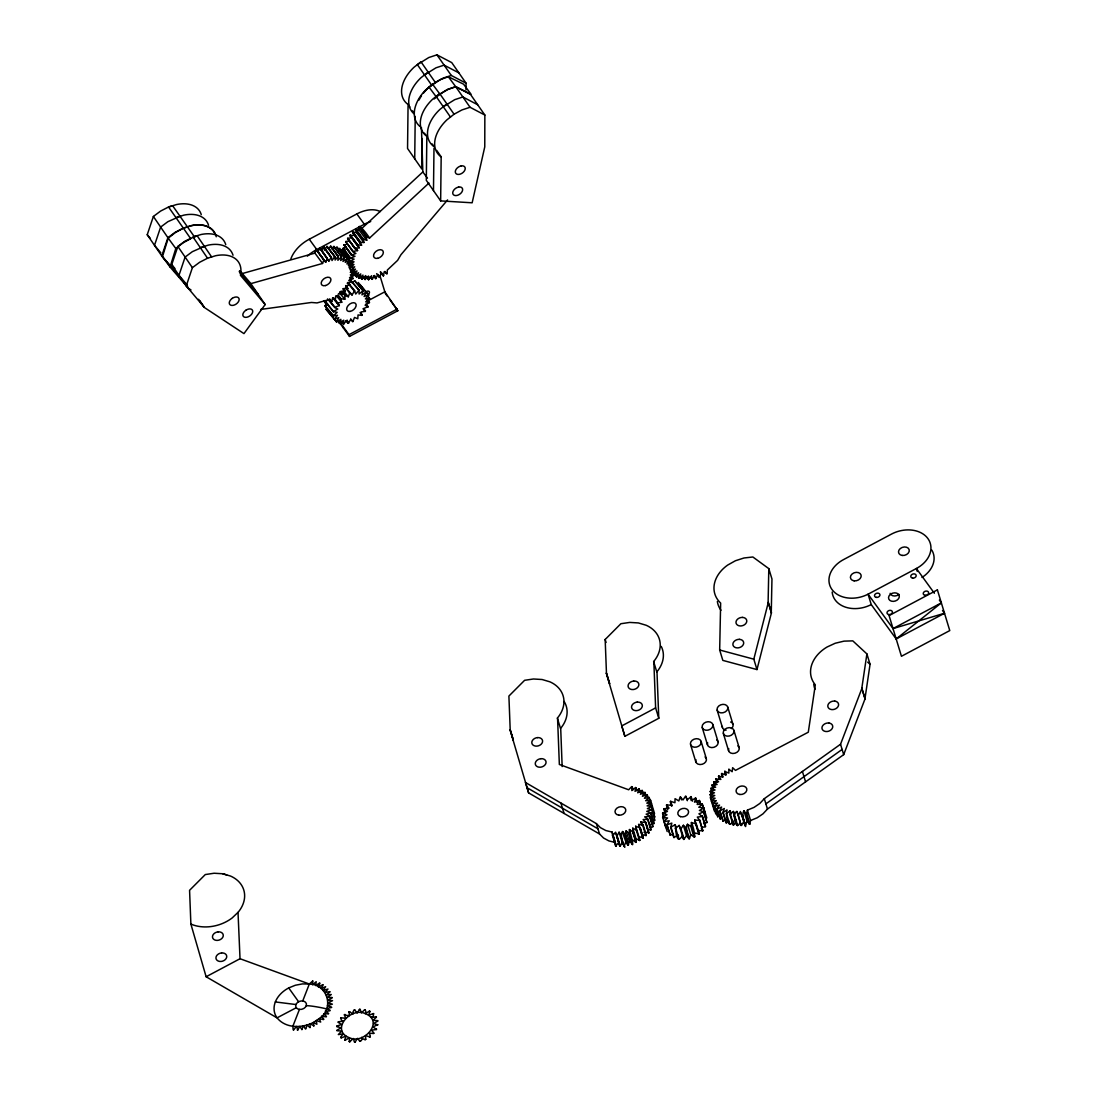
<?xml version="1.0" encoding="UTF-8"?>
<svg xmlns="http://www.w3.org/2000/svg" width="1097" height="1097" viewBox="0 0 1097 1097"><rect width="100%" height="100%" fill="white"/><g stroke="black" fill="none" stroke-linecap="round" stroke-linejoin="round"><path stroke-width="1.5" d="M466.033 89.94L466.074 83.207L451.745 62.611L436.949 54.85L428.817 57.524L417.367 64.627L431.697 85.209M436.428 97.071L429.037 87.129L440.254 79.656L448.33 76.735L455.708 86.69L470.517 94.452L484.847 115.048L484.764 146.861L472.149 202.794L440.651 200.902L426.308 180.319L426.843 136.261M349.326 1041.588L350.108 1041.423L349.326 1041.601L349.353 1037.721C329.936 1030.261 350.683 1006.484 365.287 1013.642C384.718 1021.088 363.971 1044.879 349.353 1037.721L345.226 1040.244M365.26 1009.693C363.203 1009.679 367.44 1010.282 365.287 1013.642L369.511 1011.091M675.245 828.605L679.153 825.41L680.784 829.071L683.349 825.287L686.503 835.667L683.842 839.479L682.307 835.804C675.999 846.349 675.725 828.4 675.217 824.656L670.774 827.22L671.844 823.093L666.976 824.779L669.225 820.817L664.288 821.53M678.344 838.917L678.385 835.05L673.764 837.532L670.555 827.083M692.536 801.167L691.124 796.628L691.151 800.577L695.69 798.054L697.198 802.716M414.721 158.777L415.228 116.405M422.249 138.565L421.879 169.075L407.549 148.479L408.07 104.421L409.867 106.999M433.48 190.617L433.987 148.246M440.651 200.902L441.172 156.844L436.702 150.412M768.106 602.637L768.805 568.63L752.857 556.988L743.999 557.989L735.415 560.745L727.668 565.078A34.556 26.04 -16.9 0 0 720.647 603.062L719.673 650L722.827 660.394L756.971 669.568L771.438 612.88L768.284 602.486L771.438 612.88M771.26 613.031L771.959 579.01L768.805 568.63M338.082 294.983L341.071 298.754L344.815 299.248L344.993 295.477L348.325 296.766L349.82 292.584L352.041 294.997L354.509 290.87L355.716 294.065L358.993 290.239L359.103 293.996L362.942 290.732L354.674 280.777L352.11 282.957M309.985 1027.628L310.136 1023.775L313.797 1025.818M629.459 829.524C637.275 857.936 628.389 839.548 629.459 829.524L632.955 831.992L632.777 828.18L636.479 830.1L635.67 826.247L639.839 827.865L638.564 824.313L643.089 825.218L640.854 821.927L645.585 822.558L643.13 819.528L648.012 819.363L644.638 816.854L649.52 816.497L652.907 826.644L649.698 816.072L646.133 814.166L651.001 813.069L646.764 811.369L651.728 809.833L647.395 808.585L651.865 806.432L647.107 805.87L651.522 803.292L646.819 803.155L650.699 800.344L645.626 800.714L649.342 797.574L644.433 798.259L647.285 794.777L642.417 796.244L645.036 792.473L640.415 794.228L642.293 790.457L637.714 792.774L639.181 788.784L640.113 792.116M206.126 976.755L240.024 958.723L309.327 984.023C327.674 984.215 334.53 1008.609 319.241 1018.564L320.681 1022.047L316.347 1020.498L316.855 1024.283L313.454 1022.431C302.032 1028.314 285.714 1028.616 277.047 1017.851L206.126 976.755L190.878 924.058A34.556 26.04 -16.9 0 0 232.153 917.956L238.227 912.156A34.556 26.04 -16.9 0 0 230.548 876.064L222.76 873.761L214.134 873.239L205.29 874.556L189.575 890.311L190.878 924.058M632.777 828.18L635.931 838.574L639.647 840.494L638.824 836.641L643.308 837.93L640.154 827.536M348.517 323.19L347.132 320.132L343.526 323.958L343.745 320.187L339.563 323.464L340.879 319.35L336.395 321.874L338.74 317.677L334.228 319.296L337.465 315.292L333.269 315.936L324.89 305.898L327.564 303.43M328.812 299.659L334.914 307.201L339.357 305.583L337.369 302.991L341.757 302.251L340.742 299.152L337.643 295.408M358.253 282.464L368.647 295.189L365.383 298.905L369.675 298.562L365.712 301.853L369.497 302.443L365.068 305.158L368.098 306.653L366 304.088M368.098 306.653L363.491 308.6L365.328 311.356L361.091 311.932L361.873 315.374L358.033 314.949L357.787 318.788L354.523 317.417L352.85 321.64L350.683 319.145M368.688 295.093L360.2 284.891M711.761 791.499L710.856 788.194L715.642 787.207L712.076 784.999L717.109 784.506L713.736 781.955L718.59 781.818L715.902 778.993L720.852 779.418L718.494 776.278L723.101 777.019L721.881 773.467M716.889 808.75L720.4 819.267L716.889 808.612L719.563 805.075L714.586 806.501L717.534 803.073L712.68 803.909L716.314 800.632L711.404 801.167L715.093 798.205L710.39 797.766M749.827 824.121L747.057 821.2L743.903 810.806C739.364 817.855 752.158 841.193 740.832 812.987M297.205 1029.918L297.89 1029.795L296.313 1026.408L293.735 1029.973M301.949 1029.507L299.783 1026.463L297.808 1030.001M305.405 1028.917L303.293 1025.791L301.881 1029.63M312.768 981.212L312.508 984.804L316.183 981.705L315.703 985.586L319.515 983.035M323.08 984.941L321.092 988.479L325.631 986.697L323.094 990.495L327.962 989.041L325.11 992.511L329.731 991.619M323.848 1019.346L321.531 1016.179L326.152 1016.837M328.689 1013.546L325.315 1011.105C342.538 1011.132 308.792 1004.838 306.228 1005.839M331.678 1007.252L327.441 1005.634L332.377 1004.166L328.072 1002.836L332.542 1000.683L327.784 1000.121L332.172 997.886M615.678 845.924L618.79 842.537L620.134 846.226L622.26 842.592L619.106 832.212L617.062 835.804L620.285 846.13M717.246 808.887L721.607 807.077L719.92 810.889L724.308 808.503L723.06 812.534L727.023 809.929C725.419 813.919 727.572 831.101 733.386 821.063L733.372 825.067L736.594 821.831L735.237 817.375M722.8 821.077L726.036 819.678M733.111 824.917L729.944 814.536L730.232 810.683L726.283 813.727M510.201 729.807L513.355 740.201L510.201 729.807L508.898 696.06L524.613 680.305L533.457 678.988L542.083 679.509L549.871 681.813A34.556 26.04 -16.9 0 1 557.55 717.891L559.347 764.472L628.65 789.771L631.721 786.576L631.831 790.553L635.67 787.454L636.767 790.622M335.079 256.767L326.988 246.4L335.065 256.835L335.106 260.044L338.109 256.506L337.89 260.277L341.565 256.712L340.673 260.496L344.664 257.48L342.963 261.443L347.31 258.577L339.713 248.292M338.466 293.571L342.058 294.435L341.208 291.267L345.253 291.267L343.43 288.634L347.516 288.497M351.493 262.018L346.885 263.966L349.6 260.112L345.253 262.375L347.324 258.631M345.843 285.755L347.612 288.456L345.665 285.988L350.025 284.918L347.214 283.191L351.835 281.806L348.777 280.407L353.165 278.652L351.246 275.813M353.152 278.391L349.559 277.651L354.029 275.525L350.341 274.894L354.386 272.509M861.817 688.244L864.985 698.638L861.817 688.244L866.904 653.922L852.794 640.867L844.004 641.142L835.228 643.24L827.097 646.997A34.556 26.04 -16.9 0 0 815.318 684.83L808.297 732.206L735.484 770.382L732.645 767.694L732.165 771.74L728.915 769.299M864.985 698.638L870.058 664.302L866.904 653.922M337.026 1026.6L337.122 1025.956M377.629 1024.749L373.035 1026.874C379.343 1031.509 374.612 1028.41 376.614 1029.096M381.742 273.098L383.539 275.676L384.197 271.727L387.145 273.729L387.323 270.054L397.608 260.373L400.954 254.71L447.59 199.915M344.088 245.248L347.105 243.918M348.723 240.929L345.706 241.546L353.193 251.432L357.581 250.582L354.866 248.484L359.254 247.757L357.444 244.988L361.571 245.138L352.672 232.057L356.511 232.578L363.902 242.519L359.898 242.218L352.603 232.125L360.214 241.93M356.511 232.578L355.894 229.136L359.336 230.343L366.727 240.298L363.299 239.091L355.908 229.136M383.539 275.676L381.07 273.414L379.466 277.404L377.862 274.428L375.818 278.583L374.653 275.457L372.157 279.351L371.568 275.745L368.578 279.68L368.482 276.033L364.999 279.529L365.74 275.58L362.092 279.049L362.984 275.114L358.98 278.09L360.776 273.948L356.415 276.732L358.554 272.769L354.166 274.949L357.005 270.959L352.384 272.851L355.469 269.149L351.095 270.479L354.715 266.818L350.217 267.778L353.947 264.487L349.737 264.706L354.029 261.813L349.902 261.758L354.098 259.125L350.437 258.234L355.003 256.273L351.479 255.203L344.06 245.056M363.902 242.519L363.285 239.091M862.009 688.107L840.535 744.246L764.307 798.671L759.796 803.484L754.037 807.378L747.414 810.121L746.522 813.919L743.903 810.806M747.414 810.121L750.567 820.515L749.799 824.19L746.673 813.659M306.022 1028.739L306.803 1025.133L309.985 1027.436M629.253 833.446L626.126 830.868L625.317 834.556C632.434 855.687 624.303 840.467 622.616 831.54C617.734 835.873 629.801 856.387 622.26 842.592M628.279 845.101L629.294 841.262L626.126 830.868M635.862 787.646L635.026 791.335L639.098 788.757M756.971 669.568L753.817 659.174L768.284 602.486M250.623 283.698L322.545 263.458L314.935 253.119L316.224 249.266L325.727 262.265L327.29 258.385L319.913 247.867L328.922 261.059L331.267 257.205L332.021 260.551L334.599 256.739L326.865 246.592M322.545 263.458L324.04 259.591M354.125 1010.104C355.935 1010.145 352.233 1009.761 352.973 1014.012L349.381 1011.681L349.079 1015.795L344.431 1014.931L344.897 1014.368M360.447 1041.341C358.76 1040.916 363.505 1040.875 361.681 1037.351C364.177 1041.067 366.343 1038.571 365.15 1039.668M686.503 835.667C694.291 846.102 683.102 827.426 687.545 824.3L691.014 826.617C696.417 848.324 695.265 830.895 691.439 822.517L695.937 823.888L694.771 820.049L699.653 820.446L697.308 817.087L702.258 816.497L705.412 826.891L702.121 827.289M689.547 838.588L690.699 834.68L687.545 824.3M184.323 282.944L188.327 288.086L170.049 267.037L162.452 256.698L168.211 238.172L175.301 232.605L183.103 228.327L191.111 225.653A34.556 21.679 -34.4 0 1 214.71 233.222M170.049 267.037L175.808 248.512L182.897 242.944L190.713 238.68L168.54 207.004L160.601 211.077L153.374 216.466L147.231 234.731L161.766 255.958L169.144 264.72M340.893 1037.447C343.238 1037.049 337.739 1039.695 343.361 1033.868L338.315 1034.567L341.702 1031.029L336.889 1030.727M340.619 1018.139C341.99 1016.809 339.535 1020.32 343.196 1021.211L338.26 1021.801M359.624 1009.254L357.169 1013.025L354.715 1009.967M354.454 1041.835L355.277 1041.821M365.328 1009.994L364.561 1009.857M373.762 1013.916C372.171 1013.093 375.256 1016.137 371.293 1017.495L376.23 1016.768M370.292 1036.747C369.003 1037.721 371.389 1035.472 368.907 1033.113L373.679 1033.539M664.11 808.75L667.483 811.423L662.533 813.234L666.976 814.769L662.588 817.471L667.566 817.978L664.042 821.146L667.195 831.54M667.84 809.627L666.496 804.992L671.611 805.184L670.555 801.317L674.943 802.73L675.039 798.671L678.837 800.947L680.167 796.902L683.033 799.96L685.488 796.203L687.229 799.836L691.124 796.628M702.341 804.101L697.157 804.43L699.406 800.467L694.538 802.154L695.855 798.259M703.767 807.927L698.816 807.269L702.327 804.115L705.357 814.125M699.31 834.077L694.593 832.897M327.55 298.891L334.791 307.613L337.78 309.025L333.433 311.562L337.136 312.33L333.2 315.909M161.766 255.958L167.91 237.692L175.136 232.317L183.062 228.245L191.152 225.749A34.556 21.748 -36.3 0 1 216.232 236.787M198.516 299.262L204.179 307.201L186.243 285.947L171.708 264.706L177.851 246.441L185.091 241.066L196.24 235.855L197.117 235.718L211.652 256.959M186.243 285.947L192.386 267.668L199.613 262.293L207.539 258.22L215.629 255.724A34.556 21.679 -34.4 0 1 240.408 275.237L265.172 304.555L243.959 333.611L203.96 307.229M344.691 1040.134L345.98 1036.158L341.236 1037.844M369.991 1011.311L368.674 1015.205L373.542 1013.518M363.052 290.691L361.969 294.832L366.206 292.282M745.686 825.04L747.057 821.2M624.371 845.773L625.77 841.934M633.175 831.745L636.191 842.331L635.931 838.574M721.895 773.481L725.981 775.058L724.843 771.41L728.861 773.111L728.902 769.285M715.806 814.043L710.074 794.585L714.449 792.788L710.17 791.431L715.038 789.991L710.842 788.524M750.567 820.515L757.191 817.772L762.95 813.864L767.461 809.065L843.689 754.64L865.176 698.501M299.426 1009.418A5.512 4.155 -16.9 0 1 297.452 1002.507A5.512 4.155 -16.9 0 1 306.365 1003.632A5.512 4.155 -16.9 0 1 299.426 1009.418L292.83 1026.339L293.201 1029.918M302.731 1000.958L309.327 984.023L312.796 980.883M329.991 991.976L326.303 994.965L331.28 994.499L327.496 997.406L332.062 997.475M643.281 838.067L641.731 834.707L646.325 835.407L643.171 824.999M644.008 832.308L648.944 832.568M651.604 809.6L654.827 820.035M717.712 816.621L714.805 806.583M325.727 262.265L318.13 251.912L319.693 248.045M319.967 983.214L318.391 987.039L322.806 984.667M354.07 275.457L352.11 272.591M359.336 230.343C355.894 218.728 369.182 237.048 369.538 238.076L428.982 183.048M345.706 241.546L352.973 251.885L355.908 253.421L351.479 255.19M366.727 240.298L366.316 236.609L369.538 238.076M741.065 825.479L740.064 821.859C736.581 833.583 731.562 813.042 736.91 811.465L741.065 825.479L738.391 815.098L740.393 811.506L745.274 825.177M741.613 825.438L743.547 821.886M355.195 1041.972L357.485 1038.338L359.926 1041.396M345.39 1040.121L344.746 1039.819M349.326 1041.355L350.094 1041.506M369.908 1011.544L369.25 1011.242M377.848 1021.074L373.542 1023.528L377.889 1024.831M665.824 827.618L662.684 817.224M691.439 822.517L691.137 826.631M703.643 823.682L707.003 822.393L703.753 811.766L699.406 810.477L703.698 808.023M325.233 249.005L326.988 246.4M347.749 288.346L345.925 285.494M612.51 835.53L615.691 846.061L615.321 842.482L608.931 840.919L603.556 838.026L599.538 833.994L528.603 792.884L525.449 782.49L596.37 823.6L600.402 827.632L605.777 830.525L612.153 832.088L612.579 835.722L615.636 832.143L619.75 846.185M346.131 246.935L343.004 248.498L350.478 258.535M714.435 811.163L710.403 797.766L714.764 795.49L710.074 794.585M648.889 832.842L645.804 822.256M328.483 248.539L330.855 246.153L338.493 256.561M350.409 263.335L348.517 265.556L352.713 263.966M325.233 301.524L333.419 311.946M369.346 302.703L367.262 300.221M729.999 814.605L733.427 811.437L734.332 814.399M424.539 74.911L435.989 67.808L444.12 65.148L458.916 72.909M443.298 106.752L454.748 99.649L462.879 96.975L477.675 104.75M331.431 248.758L334.078 246.414L341.716 256.863M606.463 673.243L609.617 683.623L606.463 673.243L605.174 639.482L620.875 623.727L629.733 622.424L638.344 622.931L646.147 625.249A34.556 26.04 -16.9 0 1 653.826 661.326L655.622 707.894L658.776 718.288L624.879 736.32L621.725 725.926L655.622 707.894M349.381 267.695L351.726 265.405M562.158 766.57L560.704 728.285A34.556 26.04 -16.9 0 0 564.132 701.463M658.776 718.288L656.98 671.721A34.556 26.04 -16.9 0 0 661.244 646.394M364.766 1009.665L361.366 1012.888L360.118 1009.309M349.888 1041.697L353.289 1038.461L354.537 1042.054M345.336 249.91L342.47 251.775M362.161 228.121L422.839 171.955L421.44 127.513M702.272 816.497L698.899 813.823L703.821 811.849M706.852 822.627L703.671 812.246M376.463 1017.166L372.953 1020.333L377.752 1020.635M434.179 98.977L439.924 94.123L447.645 89.597L455.708 86.69L470.956 94.109L463.565 84.167L448.33 76.735M632.407 843.84L629.294 841.262M917.298 571.468L916.393 568.493A27.535 20.747 -16.9 0 0 927.897 538.545A27.535 20.747 -16.9 0 0 891.45 534.102L843.881 559.415A27.535 20.747 -16.9 0 0 831.814 589.281A27.535 20.747 -16.9 0 0 868.07 594.19L871.237 604.584L896.18 638.961L941.349 602.884L939.361 600.128M428.118 72.087L421.056 77.654A34.556 22.488 -34.8 0 0 413.884 113.69M466.074 83.207L451.278 75.446L443.147 78.106L435.29 82.385L428.228 87.952A34.556 22.488 -34.8 0 0 423.291 93.341M446.89 103.913L439.828 109.494A34.556 22.488 -34.8 0 0 433.822 146.463M484.847 115.048L470.051 107.273L461.919 109.947L454.062 114.211L446.986 119.792A34.556 22.488 -34.8 0 0 440.994 156.761L441.172 156.844M765.884 803.868L842.112 749.443M353.028 270.465L350.3 272.358L354.441 272.097M722.786 812.315L725.995 822.846L728.915 821.173M350.629 280.325L359.363 290.294M686.311 828.276L683.349 825.287M694.771 820.049L697.925 830.443L702.697 830.882L699.9 820.062M328.085 299.879L325.247 301.51L333.515 311.466M336.82 1030.275L341.112 1027.834L336.834 1026.573M738.391 815.098L736.91 811.465M745.535 825.15L742.038 814.756M290.883 258.81A27.535 17.511 -36 0 1 309.272 239.242L356.84 213.942A27.535 17.511 -36 0 1 380.22 211.556M307.393 256.15A27.535 17.511 -36 0 1 316.759 249.554L364.327 224.254A27.535 17.511 -36 0 1 370.704 221.553M366.727 301.428L384.841 291.802L397.841 310.725L349.518 336.422L340.166 323.519M349.518 336.422L348.997 334.681L397.32 308.984M934.37 593.258L916.393 568.493L868.07 594.19L893.027 628.581L941.349 602.884M896.18 638.961L944.503 613.264L942.515 610.522M621.135 835.448L619.106 832.212M296.272 1007.718L277.047 1017.851A27.535 20.747 -16.9 0 1 288.717 987.931L295.354 985.243L302.388 983.913L309.327 984.023M648.738 832.938L645.722 822.448M331.445 1007.553L326.824 1008.417M179.908 216.356L167.868 221.69L160.642 227.079L154.499 245.344L160.834 252.845M204.385 246.345L192.345 251.679L185.119 257.055L178.976 275.32L187.422 285.33M337.067 247.195L344.362 257.411M324.41 250.212L323.656 246.852L331.184 257.219M342.058 294.435L340.166 291.843M348.956 1012.174L349.737 1011.9L348.928 1012.01M364.944 1039.531L365.726 1039.27M355.113 248.169L347.639 238.268L351.863 237.802L359.254 247.757M368.565 294.86L364.108 296.505L366.316 292.268M354.688 280.763L363.34 290.856M673.421 834.049L670.24 835.174M702.711 830.868L699.543 820.487M336.834 1026.052L341.62 1024.475L338.041 1022.267M175.794 217.617L183.885 215.135A34.556 21.679 -34.4 0 1 208.54 225.269M200.285 247.607L208.375 245.111A34.556 21.679 -34.4 0 1 233.017 255.244M733.427 811.437L734.291 815.112M893.027 628.581L944.503 613.264M651.604 806.885L654.772 817.279L649.054 797.368L652.221 807.762M647.806 829.949L651.165 829.689L647.984 819.212M328.373 1013.875L323.807 1013.793L326.481 1016.508M314.935 253.119L241.395 273.811L239.187 271.316M651.522 821.324L654.717 820.419M349.299 259.975L341.688 249.636L349.586 260.181M354.057 1010.337L354.866 1010.145M359.789 1041.218L360.598 1041.026M650.782 824.286L654.155 823.394L650.932 812.863M193.895 237.459L194.772 237.322L172.64 205.742L168.54 207.004L176.631 204.522A34.556 21.679 -34.4 0 1 201.272 214.655M350.258 269.835L352.973 269.382M260.633 309.45L311.452 302.47L317.019 302.923L329.594 299.508L331.87 301.634L332.652 297.698L335.421 299.522L335.723 295.875L338.726 297.122M664.124 808.75L669.06 808.146L666.482 805.184M376.394 1029.562L371.444 1030.152L374.036 1033.127M644.775 792.445L645.859 795.421M726.502 813.809L729.848 824.162M734.112 815.14L737.349 825.52L736.731 823.011M745.357 825.191L742.203 814.797M642.047 790.43L643.226 793.789M650.603 813.33L653.757 823.724M622.616 831.54L625.317 834.556L628.471 844.937M642.911 838.259L639.016 825.794M649.424 827.124L652.674 826.891M359.377 1009.542L360.186 1009.528M354.194 235.197L349.82 235.43L357.293 245.467M699.296 800.453L700.188 803.429M340.975 1017.81L345.747 1018.249L344.335 1014.711M737.184 825.52L733.852 815.002M647.203 794.763L648.341 798.081M624.865 834.735L628.197 845.129M628.019 845.129L624.783 834.707M275.347 1001.945L295.929 1004.537M222.76 873.761L226.709 874.94M323.437 1019.607L319.241 1018.564L313.454 1022.431L313.852 1026.01M719.673 650L753.817 659.174M369.84 1036.994L365.575 1035.568L365.699 1039.421M746.111 813.96L749.251 824.341M644.954 792.445L646.037 795.695M654.552 813.617L650.507 800.207M631.927 843.922L628.773 833.542M527.026 787.687L597.947 828.797M188.122 288.113L191.001 289.951M706.797 817.964L703.616 807.57M370.224 1036.432L369.497 1036.761M331.678 301.579L329.744 298.946M690.699 834.68L694.168 836.997M620.655 835.434L623.809 845.828M616.583 835.791L620.134 846.226M632.612 839.918L635.835 842.4M349.847 235.485L351.863 237.802M867.7 662.135L870.058 664.302M363.491 308.6L365.562 310.945M701.326 828.468L703.054 830.456M162.452 256.698L175.355 271.549M239.845 270.671L250.651 283.328L265.172 304.555M239.544 272.44L257.905 293.941M147.231 234.731L150.399 238.474M171.708 264.706L174.876 268.463M174.423 270.973L179.702 277.226L177.673 274.593M367.495 295.751L369.566 298.247M367.358 299.755L369.428 302.251M350.615 280.338L358.884 290.294M348.64 283.396L354.852 290.87M348.119 283.533L354.331 291.007M365.767 304.568L367.838 307.064M345.843 287.537L352.041 294.997M345.432 287.825L349.573 292.803M363.162 308.915L365.219 311.411M344.184 291.788L348.325 296.766M360.035 312.549L362.106 315.045M342.333 291.5L345.432 295.23M341.839 291.843L344.938 295.587M339.645 293.022L344.815 299.248M336.587 296.025L341.757 302.251M333.488 297.794L337.629 302.772M333.159 298.11L339.357 305.583M333.145 298.261L337.286 303.252M346.46 320.694L348.531 323.176L350.807 319.186L352.754 321.627M345.939 320.831L347.996 323.313M341.894 321.394L343.964 323.889M341.414 321.407L343.484 323.889M337.849 320.955L339.905 323.45M324.973 305.556L333.241 315.525M337.437 320.845L339.508 323.327M325.932 309.039L336.642 321.901M326.111 309.368L336.34 321.654M439.924 94.123L432.533 84.167L425.663 89.981A34.556 22.859 -36.6 0 0 420.014 126.512M422.839 171.955L427.46 178.167M359.24 226.572L366.631 236.513M358.774 226.887L366.165 236.829M355.497 229.52L362.888 239.461M384.91 271.398L386.761 273.88M352.905 231.961L360.296 241.902M352.521 232.262L361.571 245.138M380.7 272.001L383.47 275.731L380.467 272.097M380.33 272.083L383.168 275.827M357.732 244.96L350.217 234.991L357.54 244.946M378.054 274.689L379.891 277.171M376.628 273.647L379.397 277.376M355.73 248.1L357.581 250.582M354.88 248.416L347.584 238.323L354.893 248.566M373.981 276.101L375.818 278.583M373.789 276.033L375.75 278.583M370.608 276.691L372.459 279.187M370.114 276.787L371.965 279.282M344.293 244.809L351.671 254.751M344.211 244.85L351.479 254.943M366.823 277.184L368.825 279.584M366.521 277.088L368.578 279.68M343.183 248.155L350.56 258.097M363.573 276.993L365.424 279.488M363.121 276.979L364.972 279.461M342.593 251.378L349.984 261.333M360.337 276.513L362.188 278.995L360.159 276.567M359.939 276.389L361.941 279.063M347.996 262.005L349.847 264.487M357.43 275.566L359.281 278.062M357.046 275.429L358.897 277.911M348.38 264.925L350.231 267.421M356.648 276.732L354.496 274.017L356.47 276.746M349.216 267.682L351.067 270.164M352.59 272.509L354.441 274.99M350.546 270.095L354.153 274.744M336.848 247.044L344.677 257.562M333.707 246.441L341.318 256.78M338.26 256.451L330.499 246.167L338.027 256.561M349.888 279.049L351.835 281.806M323.656 246.852L331.486 257.411M330.965 257.384L323.354 247.031L321.325 250.719L320.187 247.895M348.119 282.313L350.025 284.905M347.831 282.752L349.737 285.33M322.271 252.008L328.922 261.059M345.624 285.919L347.612 288.456M315.963 249.485L323.56 259.838M343.361 288.593L345.253 291.185M342.977 288.991L344.869 291.569M340.468 291.487L342.278 294.284L340.235 291.816M168.211 238.172L175.808 248.512M185.475 284.205L188.327 288.086M356.84 213.942L364.327 224.254M387.282 296.176L385.362 293.53L380.111 276.211M390.162 300.139L397.841 310.725M309.272 239.242L316.759 249.554M324.232 300.564L327.112 304.527M339.645 321.791L348.997 334.681M323.807 300.976L326.687 304.939M288.717 987.931L298.603 1001.739M436.949 54.85L451.278 75.446M470.051 107.273L455.708 86.69L447.59 89.351L436.14 96.454L450.469 117.05M435.29 82.385L420.96 61.789L413.884 67.37A34.556 22.488 -34.8 0 0 407.892 104.325M454.062 114.211L439.719 93.629L432.657 99.196A34.556 22.488 -34.8 0 0 426.651 136.165M412.554 110.852L414.351 113.43M432.218 143.981L434.014 146.559M207.539 258.22L193.017 236.993L201.108 234.497A34.556 21.679 -34.4 0 1 225.749 244.631M177.851 246.441L192.386 267.668M153.374 216.466L167.91 237.692M199.64 300.564L204.179 307.201M316.457 249.252L318.13 251.912M698.391 831.622L699.338 833.981L696.17 823.586M840.535 744.246L843.689 754.64M802.414 771.465L805.568 781.846M764.307 798.671L767.461 809.065M727.722 707.044A5.512 4.155 -16.9 0 1 720.825 712.858A5.512 4.155 -16.9 0 1 718.796 705.961A5.512 4.155 -16.9 0 1 727.722 707.044L732.988 724.363M733.893 730.328A5.512 4.155 -16.9 0 1 726.996 736.142A5.512 4.155 -16.9 0 1 724.966 729.244A5.512 4.155 -16.9 0 1 733.893 730.328L739.159 747.647M717.164 710.198L722.429 727.517M723.348 733.482L728.6 750.801M712.789 724.431A5.512 4.155 -16.9 0 1 705.878 730.232A5.512 4.155 -16.9 0 1 703.863 723.334A5.512 4.155 -16.9 0 1 712.789 724.431L718.055 741.75M724.952 771.287L725.748 774.386M724.815 771.479L725.775 774.647M721.538 773.933L722.443 776.895M721.483 773.81L722.388 776.786M730.232 810.683L731.137 813.645M718.892 776.018L719.783 778.98M718.713 776.045L719.536 779.062M730.479 814.605L733.632 824.999M718.562 776.141L719.399 779.323M702.231 727.572L707.496 744.89M716.204 778.801L717.109 781.763M715.902 779.199L716.807 782.161M714.915 784.739L713.928 781.791L714.641 784.931M723.238 812.507L726.392 822.887M713.708 782.024L714.627 785.137M701.093 741.38A5.512 4.155 -16.9 0 1 694.195 747.194A5.512 4.155 -16.9 0 1 692.166 740.297A5.512 4.155 -16.9 0 1 701.093 741.38L706.358 758.699M712.227 784.904L713.132 787.865M719.92 810.889L723.184 821.269M712.063 785.329L712.954 788.304M719.646 810.614L722.992 821.269M710.253 791.376L711.281 794.804M714.545 806.24L717.877 816.963M690.548 744.534L695.8 761.853M702.094 803.703L705.248 814.097M699.653 800.783L700.997 805.239M702.478 816.031L705.632 826.425M695.375 798.04L696.28 801.002M653.62 661.518L656.774 671.913M690.63 796.6L691.535 799.576M695.704 823.929L698.858 834.323M685.982 796.244L687.339 800.7M691.563 826.356L694.73 836.75M680.579 796.902L681.484 799.878M685.79 828.345L688.957 838.725M680.99 828.975L684.158 839.37M679.153 825.41L683.554 839.383M670.678 801.304L672.036 805.76M670.198 801.66L671.556 806.103M675.217 824.656L676.122 827.632M675.752 828.633L678.906 839.027M666.839 804.759L667.744 807.721M671.007 827.207L674.161 837.601M664.576 810.23L665.481 813.192M663.904 809.202L665.248 813.659M667.099 824.779L670.253 835.174L666.729 824.464M662.698 813L664.055 817.443M662.629 813.467L663.987 817.923M605.174 639.482L606.079 642.458M642.403 790.69L643.308 793.666M641.814 790.553L642.719 793.515M638.934 788.757L639.921 791.705M638.838 788.784L639.743 791.746M647.696 819.624L650.85 830.018M645.475 822.572L648.656 832.966M632.16 786.7L633.065 789.662M642.76 825.355L645.927 835.736M640.854 821.927L641.745 824.889M640.127 827.673L643.157 838.19L639.757 827.865M635.67 826.247L639.949 840.22M636.315 830.1L639.469 840.48M633.024 831.937L636.109 842.373L632.667 832.006M616.075 833.638L619.97 846.267M612.153 832.088L614.869 841.001M613.058 835.722L616.212 846.116M596.37 823.6L599.538 833.994M557.345 718.082L560.512 728.477M560.91 803.045L564.064 813.439M342.758 326.083L343.279 327.825M606.284 673.133L624.879 736.32M510.023 729.697L528.603 792.884M238.022 912.347L240.024 958.723M705.069 756.93A5.512 4.155 -16.9 0 1 702.258 764.252A5.512 4.155 -16.9 0 1 695.923 759.645M716.752 739.968A5.512 4.155 -16.9 0 1 713.941 747.304A5.512 4.155 -16.9 0 1 707.62 742.683M737.87 745.878A5.512 4.155 -16.9 0 1 735.059 753.2A5.512 4.155 -16.9 0 1 728.723 748.593M732.494 723.389A5.512 4.155 -16.9 0 1 731.356 728.6M726.077 730.177A5.512 4.155 -16.9 0 1 722.306 726.433M730.616 722.018A5.512 4.155 -16.9 0 1 731.685 722.594M419.013 100.046A34.556 22.488 -34.8 0 1 421.481 95.823M426.28 135.438A34.556 22.859 -36.6 0 1 424.388 133.121M365.356 292.364A2.756 1.755 -36 0 1 369.031 291.391A2.756 1.755 -36 0 1 368.139 294.572M353.988 273.468A5.512 3.497 -36 0 1 352.946 274.428M931.806 550.091A27.535 20.747 -16.9 0 1 921.987 577.461M899.046 594.396A5.512 4.155 -16.9 0 1 890.12 593.299M871.237 604.584A27.535 20.747 -16.9 0 1 832.17 592.065M720.976 610.275A34.556 26.04 -16.9 0 1 717.342 601.499M814.975 689.3A34.556 26.04 -16.9 0 1 813.796 684.322M232.303 298.329L231.193 299.234A5.512 3.456 -34.4 0 0 229.931 304.651A5.512 3.456 -34.4 0 0 236.116 304.102L237.226 303.197A5.512 3.456 -34.4 0 0 238.488 297.781A5.512 3.456 -34.4 0 0 232.303 298.329M245.879 310.245L244.754 311.137A5.512 3.456 -34.4 0 0 243.507 316.567A5.512 3.456 -34.4 0 0 249.691 316.018L250.802 315.113A5.512 3.456 -34.4 0 0 252.063 309.697A5.512 3.456 -34.4 0 0 245.879 310.245M891.436 593.669L890.27 594.451A5.512 4.155 -16.9 0 0 891.436 601.17A5.512 4.155 -16.9 0 0 899.279 597.001A5.512 4.155 -16.9 0 0 892.752 593.134L891.436 593.669M937.4 589.884L889.077 615.582L901.446 656.28L949.769 630.583L937.4 589.884M461.22 165.908L459.931 166.278A5.512 3.579 -34.8 0 0 455.31 171.53A5.512 3.579 -34.8 0 0 459.314 174.354L460.603 173.984A5.512 3.579 -34.8 0 0 465.224 168.732A5.512 3.579 -34.8 0 0 461.22 165.908M458.642 187.052L457.353 187.422A5.512 3.579 -34.8 0 0 452.732 192.674A5.512 3.579 -34.8 0 0 456.736 195.499L458.025 195.129A5.512 3.579 -34.8 0 0 462.632 189.877A5.512 3.579 -34.8 0 0 458.642 187.052M633.709 681.045L632.297 681.306A5.512 4.155 -16.9 0 0 628.087 686.338A5.512 4.155 -16.9 0 0 633.23 689.547L634.642 689.273A5.512 4.155 -16.9 0 0 638.852 684.254A5.512 4.155 -16.9 0 0 633.709 681.045M637.179 702.121L635.766 702.395A5.512 4.155 -16.9 0 0 631.557 707.414A5.512 4.155 -16.9 0 0 636.699 710.623L638.111 710.349A5.512 4.155 -16.9 0 0 642.321 705.33A5.512 4.155 -16.9 0 0 637.179 702.121M537.434 737.609L536.035 737.883A5.512 4.155 -16.9 0 0 531.812 742.902A5.512 4.155 -16.9 0 0 536.968 746.111L538.366 745.85A5.512 4.155 -16.9 0 0 542.576 740.818A5.512 4.155 -16.9 0 0 537.434 737.609M540.903 758.685L539.505 758.959A5.512 4.155 -16.9 0 0 535.281 763.978A5.512 4.155 -16.9 0 0 540.437 767.201L541.836 766.926A5.512 4.155 -16.9 0 0 546.045 761.908A5.512 4.155 -16.9 0 0 540.903 758.685M218.111 931.86L216.712 932.135A5.512 4.155 -16.9 0 0 212.489 937.153A5.512 4.155 -16.9 0 0 217.645 940.376L219.043 940.102A5.512 4.155 -16.9 0 0 223.253 935.083A5.512 4.155 -16.9 0 0 218.111 931.86M221.58 952.95L220.182 953.211A5.512 4.155 -16.9 0 0 215.958 958.243A5.512 4.155 -16.9 0 0 221.114 961.452L222.513 961.178A5.512 4.155 -16.9 0 0 226.722 956.159A5.512 4.155 -16.9 0 0 221.58 952.95M742.477 617.405L741.065 617.501A5.512 4.155 -16.9 0 0 735.991 622.054A5.512 4.155 -16.9 0 0 740.283 625.962L741.682 625.866A5.512 4.155 -16.9 0 0 746.769 621.327A5.512 4.155 -16.9 0 0 742.477 617.405M739.378 639.345L737.979 639.441A5.512 4.155 -16.9 0 0 732.892 643.98A5.512 4.155 -16.9 0 0 737.198 647.902L738.596 647.806A5.512 4.155 -16.9 0 0 743.684 643.253A5.512 4.155 -16.9 0 0 739.378 639.345M834.831 701.106L833.432 701.093A5.512 4.155 -16.9 0 0 827.878 705.275A5.512 4.155 -16.9 0 0 831.581 709.567L832.966 709.594A5.512 4.155 -16.9 0 0 838.519 705.412A5.512 4.155 -16.9 0 0 834.831 701.106M828.975 723.033L827.577 723.005A5.512 4.155 -16.9 0 0 822.023 727.188A5.512 4.155 -16.9 0 0 825.726 731.493L827.111 731.521A5.512 4.155 -16.9 0 0 832.664 727.338A5.512 4.155 -16.9 0 0 828.975 723.033M325.521 285.563A5.512 3.469 -36.3 0 0 330.54 278.295A5.512 3.469 -36.3 0 0 322.134 280.599A5.512 3.469 -36.3 0 0 325.521 285.563M377.656 258.344A5.512 3.648 -36.6 0 0 383.031 251.062A5.512 3.648 -36.6 0 0 374.612 252.79A5.512 3.648 -36.6 0 0 377.656 258.344M349.998 311.438A5.512 3.414 -39.7 0 0 356.072 304.363A5.512 3.414 -39.7 0 0 348.202 305.473A5.512 3.414 -39.7 0 0 349.998 311.438M854.152 580.848A5.512 4.155 -16.9 0 0 861.076 575.061A5.512 4.155 -16.9 0 0 852.163 573.937A5.512 4.155 -16.9 0 0 854.152 580.848M902.241 555.452A5.512 4.155 -16.9 0 0 909.166 549.666A5.512 4.155 -16.9 0 0 900.253 548.555A5.512 4.155 -16.9 0 0 902.241 555.452M888.899 614.581A2.756 2.071 -16.9 0 0 892.355 611.687A2.756 2.071 -16.9 0 0 887.884 611.139A2.756 2.071 -16.9 0 0 888.899 614.581M876.421 597.399A2.756 2.071 -16.9 0 0 879.876 594.492A2.756 2.071 -16.9 0 0 875.406 593.943A2.756 2.071 -16.9 0 0 876.421 597.399M912.663 578.119A2.756 2.071 -16.9 0 0 916.118 575.212A2.756 2.071 -16.9 0 0 911.648 574.677A2.756 2.071 -16.9 0 0 912.663 578.119M925.141 595.314A2.756 2.071 -16.9 0 0 928.597 592.407A2.756 2.071 -16.9 0 0 924.127 591.859A2.756 2.071 -16.9 0 0 925.141 595.314M739.817 794.489A5.512 4.155 -16.9 0 0 746.728 788.674A5.512 4.155 -16.9 0 0 737.801 787.591A5.512 4.155 -16.9 0 0 739.817 794.489M618.777 815.167A5.512 4.155 -16.9 0 0 625.674 809.353A5.512 4.155 -16.9 0 0 616.747 808.27A5.512 4.155 -16.9 0 0 618.777 815.167M680.538 816.634A5.512 4.155 -16.9 0 0 688.601 811.903A5.512 4.155 -16.9 0 0 680.442 809.325A5.512 4.155 -16.9 0 0 680.538 816.634"/></g></svg>
